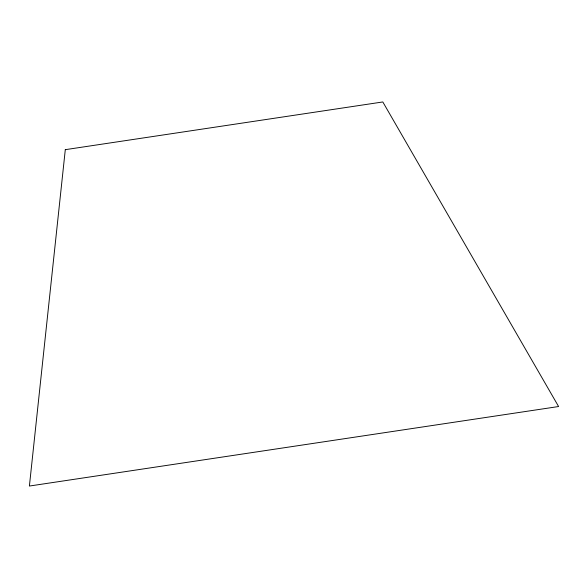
<?xml version="1.0" encoding="UTF-8"?>
<svg xmlns="http://www.w3.org/2000/svg" width="588" height="588" viewBox="0 0 588 588"><rect width="100%" height="100%" fill="white"/><g stroke="black" fill="none" stroke-linecap="round" stroke-linejoin="round"><path stroke-width="0.88" d="M65.297 149.668L29.4 486.041L558.6 406.529L382.817 101.959L65.297 149.668"/></g></svg>
